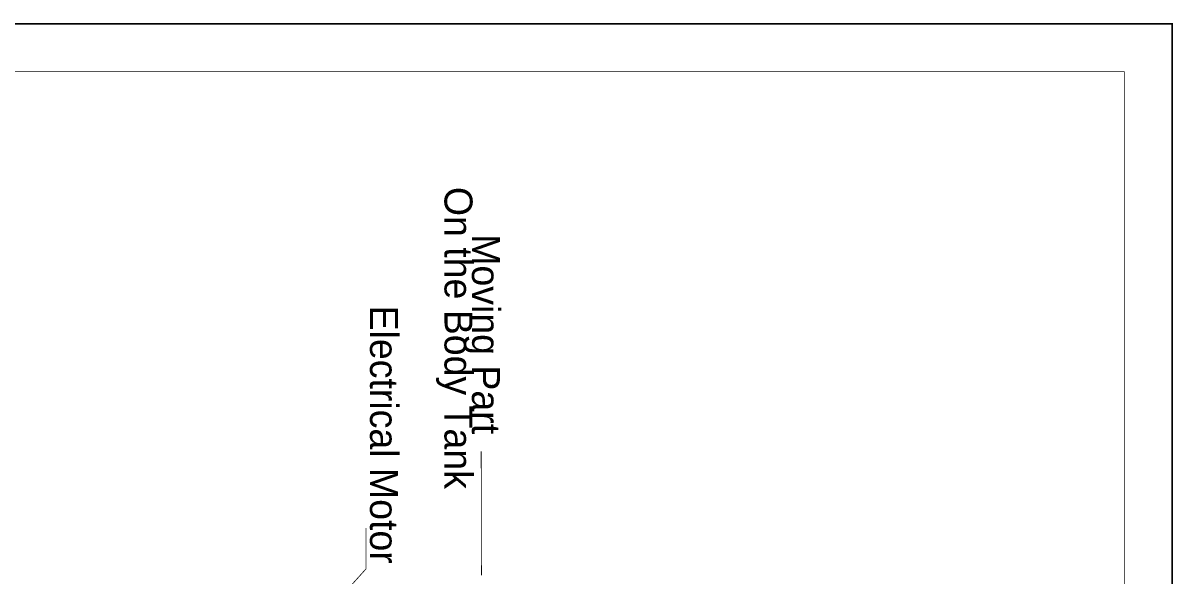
# Model space of a CAD drawing. Extents: x 0.3 to 11.4, y 0.3 to 16.3.
# Drawn here: x 4.13 to 11.39, y 12.77 to 16.26 of the extents above; entities that cross this region are included whole.
import ezdxf

# ---------------------------------------------------------------- set-up
doc = ezdxf.new("R2010")
doc.units = 0
doc.header["$MEASUREMENT"] = 0

msp = doc.modelspace()

# ---------------------------------------------------------------- linework, layer by layer
at = {"color": 0}
for points, const_width in [([(11.3828, 0.25944), (11.3828, 16.2511), (0.26443, 16.2511), (0.26443, 0.25944), (11.3828, 0.25944)], 0.01), ([(11.0811, 2.85781), (11.0811, 15.9494), (0.56614, 15.9494), (0.56614, 2.85781), (11.0811, 2.85781)], 0.005)]:
    msp.add_lwpolyline(points, close=True, dxfattribs=dict(at, const_width=const_width))
at = {"color": 0, "const_width": 0.005}
for points in [[(7.02279, 12.7728), (7.02111, 13.5561)], [(6.17111, 12.6778), (6.29443, 12.8145), (6.29443, 13.0727)]]:
    msp.add_lwpolyline(points, dxfattribs=at)

# ---------------------------------------------------------------- texts
at = {"color": 0}
for s, p in [('On the Body Tank', (6.78944, 15.2228)), ('Moving Part', (6.96278, 14.9244)), ('Electrical Motor  ', (6.31944, 14.4744))]:
    msp.add_text(s, height=0.176667, rotation=270, dxfattribs=at).set_placement(p)

doc.saveas('drawing.dxf')
